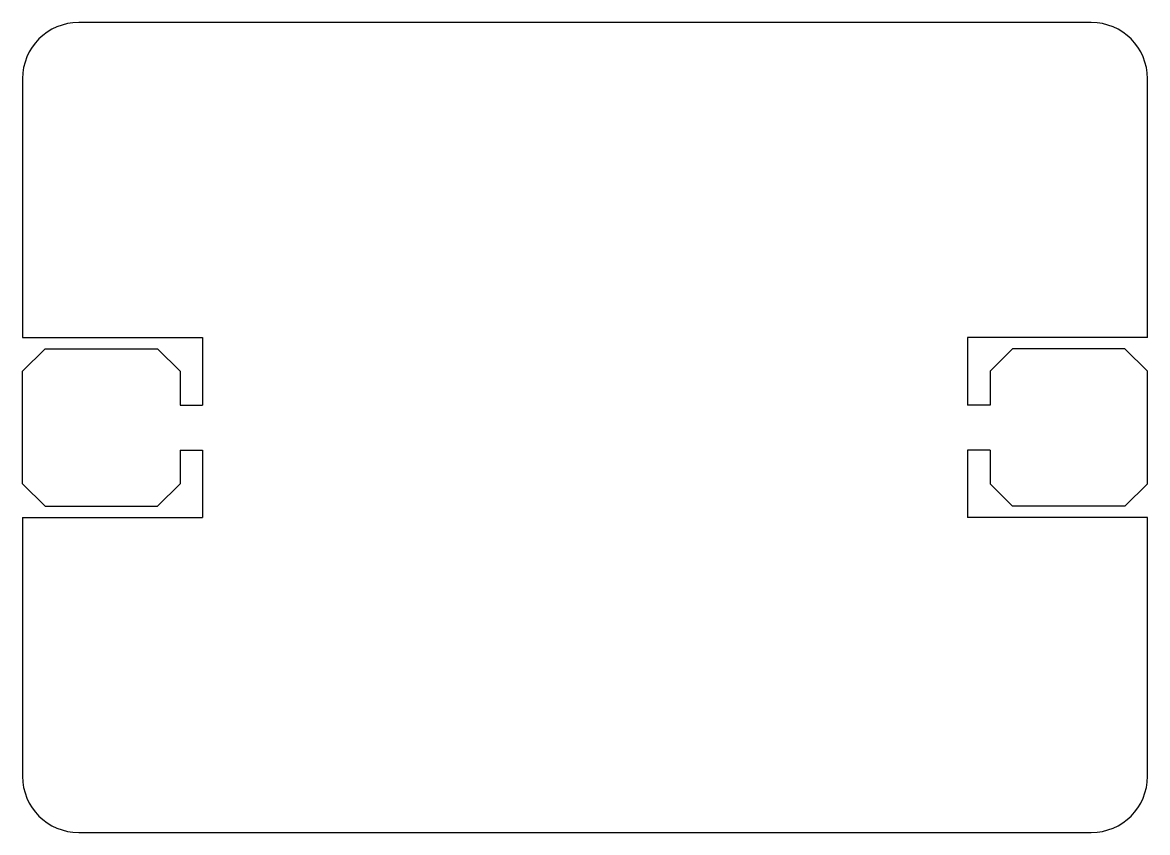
# Model space of a CAD drawing. Extents: x -50 to 50, y -14 to 58.
import ezdxf

# ---------------------------------------------------------------- set-up
doc = ezdxf.new("R2010")
doc.units = 0
doc.layers.add('MODELSKETCH_VISIBLE', color=7, linetype='CONTINUOUS')

msp = doc.modelspace()

# ---------------------------------------------------------------- linework, layer by layer
at = {"layer": 'MODELSKETCH_VISIBLE'}
for p, q in [((45, 58), (-45, 58)), ((-50, 53), (-50, 30)), ((50, 30), (50, 53)), ((-50, 30), (-34, 30)), ((-34, 30), (-34, 24)), ((50, 30), (34, 30)), ((34, 30), (34, 24)), ((-48, 29), (-50, 27)), ((-48, 29), (-38, 29)), ((-38, 29), (-36, 27)), ((38, 29), (36, 27)), ((48, 29), (38, 29)), ((48, 29), (50, 27)), ((-50, 17), (-50, 27)), ((-36, 27), (-36, 24)), ((36, 27), (36, 24)), ((50, 17), (50, 27)), ((-36, 24), (-34, 24)), ((36, 24), (34, 24)), ((-34, 20), (-34, 14)), ((34, 20), (34, 14)), ((-36, 20), (-34, 20)), ((-36, 20), (-36, 17)), ((36, 20), (34, 20)), ((36, 20), (36, 17)), ((-38, 15), (-36, 17)), ((38, 15), (36, 17)), ((-48, 15), (-50, 17)), ((48, 15), (50, 17)), ((-50, 14), (-50, -9)), ((-50, 14), (-34, 14)), ((-48, 15), (-38, 15)), ((50, 14), (34, 14)), ((48, 15), (38, 15)), ((50, -9), (50, 14)), ((-45, -14), (45, -14))]:
    msp.add_line(p, q, dxfattribs=at)
for centre, start, end in [((-45, 53), 90, 180), ((45, 53), 0, 90), ((45, -9), 270, 0), ((-45, -9), 180, 270)]:
    msp.add_arc(centre, 5, start, end, dxfattribs=at)

doc.saveas('drawing.dxf')
